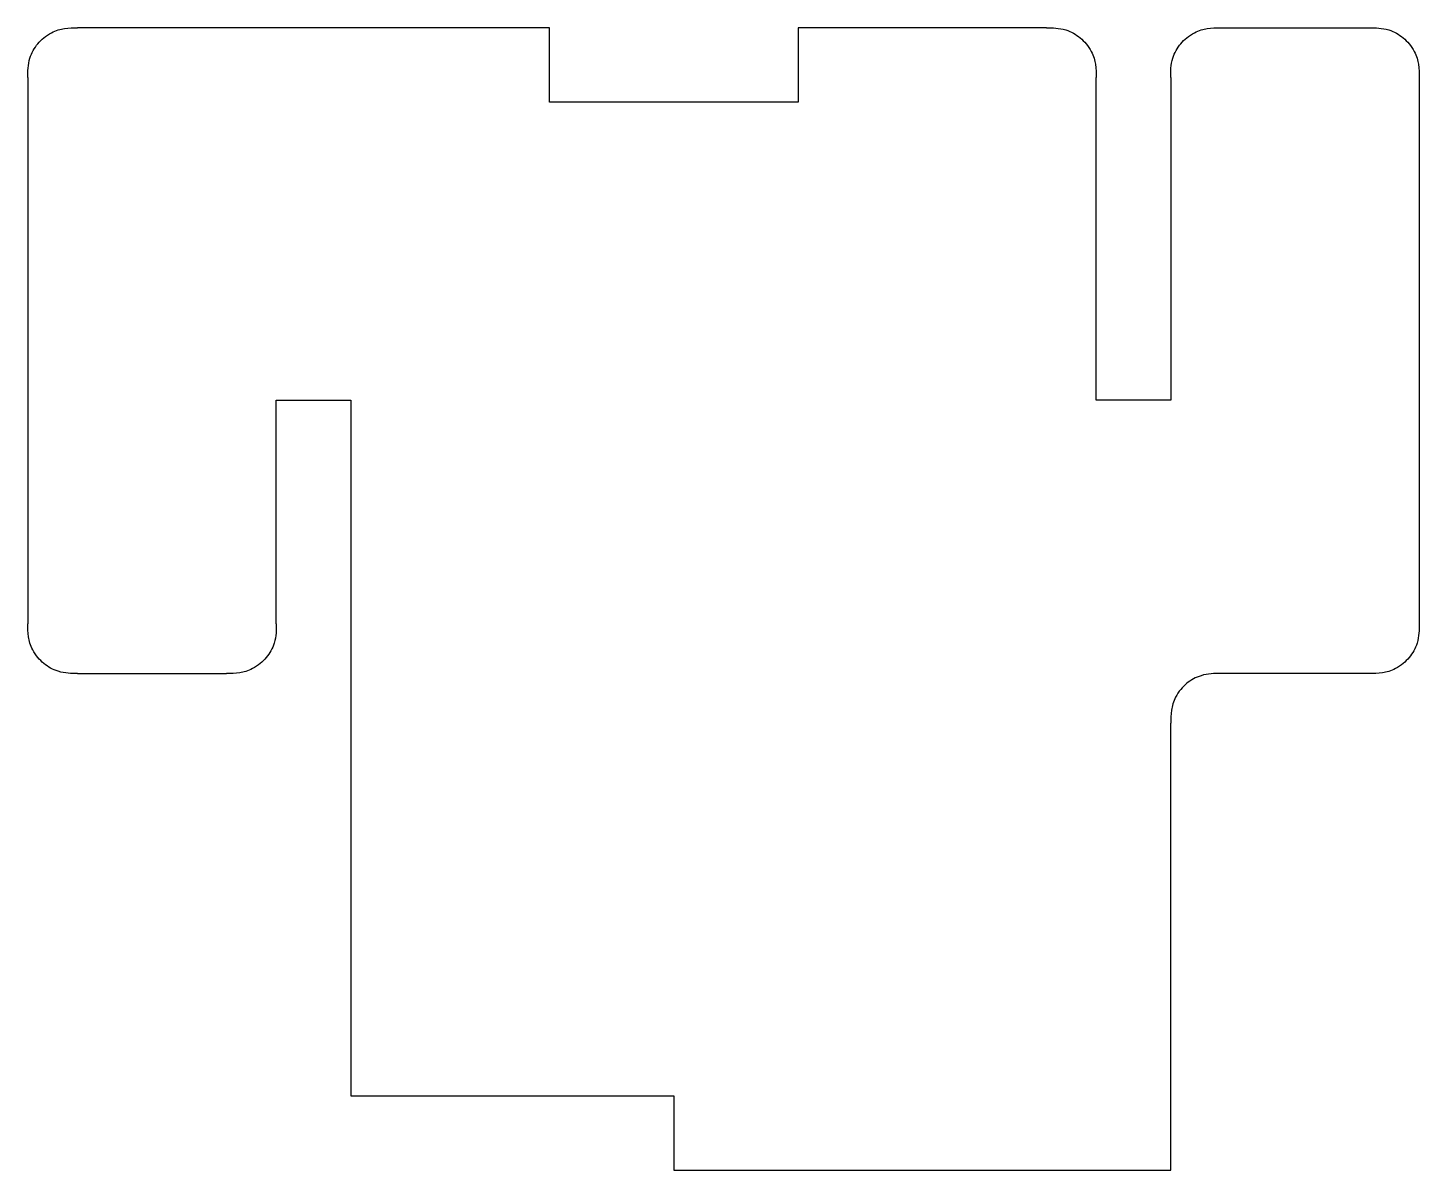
# Model space of a CAD drawing. Header units: millimetres. Extents: x -10 to 46, y 0 to 46.
import ezdxf

# ---------------------------------------------------------------- set-up
doc = ezdxf.new("R2010")
doc.units = ezdxf.units.MM

msp = doc.modelspace()

# ---------------------------------------------------------------- linework, layer by layer
for p, q in [((38, 46), (44, 46)), ((-10, 44), (-10, 22)), ((46, 44), (46, 22)), ((-8, 20), (-2, 20)), ((44, 20), (38, 20))]:
    msp.add_line(p, q)
for points in [[(31, 46), (21, 46), (21, 43), (11, 43), (11, 46), (-8, 46)], [(36, 44), (36, 31), (33, 31), (33, 44)], [(0, 22), (0, 31), (3, 31), (3, 3), (16, 3), (16, 0), (36, 0), (36, 18)]]:
    msp.add_lwpolyline(points)
for points in [[(-10, 44), (-10, 44.243), (-10, 44.503), (-9.846, 44.993), (-9.74, 45.185), (-9.456, 45.524), (-9.273, 45.686), (-8.86, 45.9), (-8.684, 45.947), (-8.345, 46), (-8.17, 46), (-8, 46)], [(31, 46), (31.243, 46), (31.503, 46), (31.993, 45.846), (32.185, 45.74), (32.524, 45.456), (32.686, 45.273), (32.9, 44.86), (32.947, 44.684), (33, 44.345), (33, 44.17), (33, 44)], [(36, 44), (36, 44.243), (36, 44.503), (36.154, 44.993), (36.26, 45.185), (36.544, 45.524), (36.727, 45.686), (37.14, 45.9), (37.316, 45.947), (37.655, 46), (37.83, 46), (38, 46)], [(44, 46), (44.243, 46), (44.503, 46), (44.993, 45.846), (45.185, 45.74), (45.524, 45.456), (45.686, 45.273), (45.9, 44.86), (45.947, 44.684), (46, 44.345), (46, 44.17), (46, 44)], [(-8, 20), (-8.243, 20), (-8.503, 20), (-8.993, 20.154), (-9.185, 20.26), (-9.524, 20.544), (-9.686, 20.727), (-9.9, 21.14), (-9.947, 21.316), (-10, 21.655), (-10, 21.83), (-10, 22)], [(0, 22), (0, 21.757), (0, 21.497), (-0.154, 21.007), (-0.26, 20.815), (-0.544, 20.476), (-0.727, 20.314), (-1.14, 20.1), (-1.316, 20.053), (-1.655, 20), (-1.83, 20), (-2, 20)], [(46, 22), (46, 21.757), (46, 21.497), (45.846, 21.007), (45.74, 20.815), (45.456, 20.476), (45.273, 20.314), (44.86, 20.1), (44.684, 20.053), (44.345, 20), (44.17, 20), (44, 20)], [(38, 20), (37.757, 20), (37.497, 20), (37.007, 19.846), (36.815, 19.74), (36.476, 19.456), (36.314, 19.273), (36.1, 18.86), (36.053, 18.684), (36, 18.345), (36, 18.17), (36, 18)]]:
    msp.add_open_spline(points, degree=3, knots=[0, 0, 0, 0, 0.0729016, 0.0729016, 0.1284561, 0.1284561, 0.1795688, 0.1795688, 0.2215881, 0.2215881, 0.2719873, 0.2719873, 0.2719873, 0.2719873])

doc.saveas('drawing.dxf')
